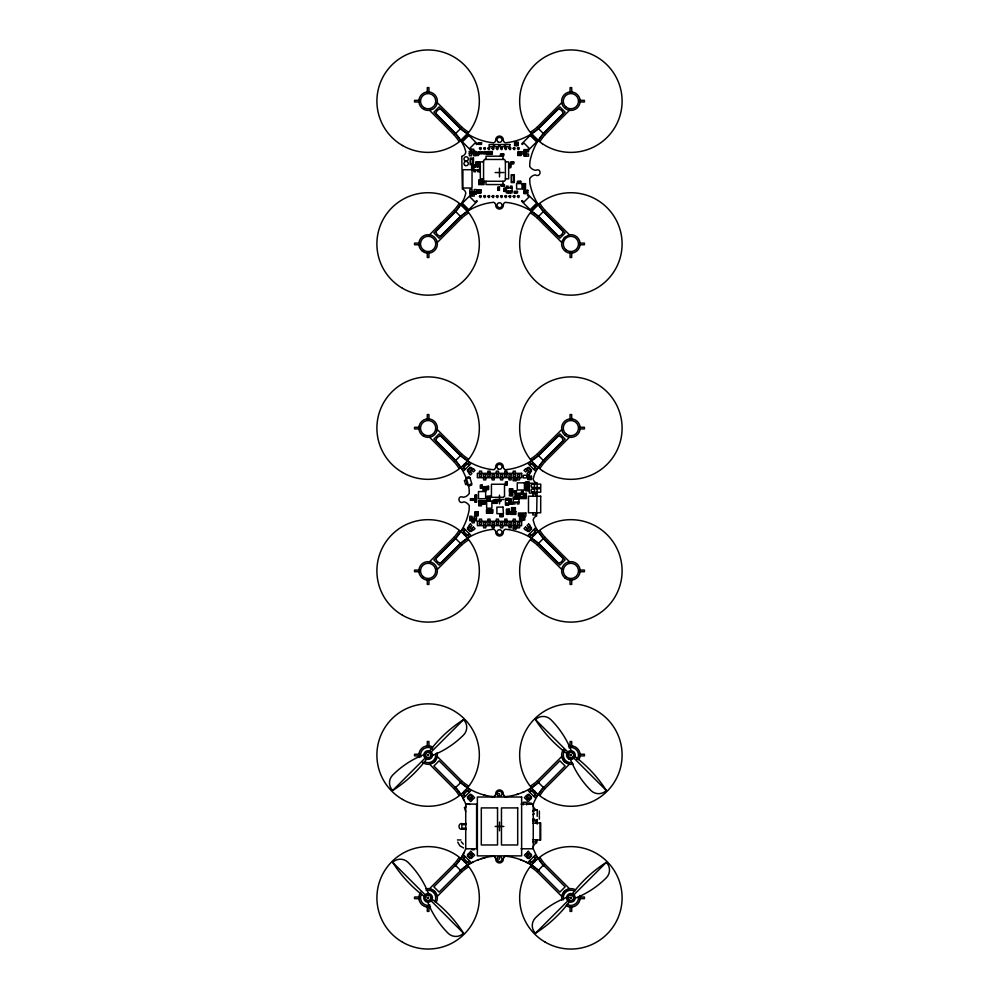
<?xml version="1.0" encoding="UTF-8"?>
<svg xmlns="http://www.w3.org/2000/svg" width="999" height="999" viewBox="0 0 999 999"><rect width="100%" height="100%" fill="white"/><g stroke="black" fill="none" stroke-linecap="round" stroke-linejoin="round"><path stroke-width="1.5" d="M495.616 140.522L495.691 139.86A3.809 3.809 0 0 1 499.5 136.051A3.809 3.809 0 0 1 503.309 139.86L503.384 140.522A2.01 2.01 0 0 0 503.508 140.946A3.234 3.234 0 0 0 504.582 142.407M503.384 204.595L503.309 205.245A3.809 3.809 0 0 1 499.5 209.066A3.809 3.809 0 0 1 495.691 205.245L495.616 204.595A2.01 2.01 0 0 0 495.492 204.158A3.234 3.234 0 0 0 494.418 202.71M437.062 103.571L437.262 102.61L462.1 127.422A59.665 59.665 0 0 0 466.133 130.532A55.282 55.282 0 0 0 468.244 131.955L467.295 133.416A57.005 57.005 0 0 1 465.122 131.955A61.389 61.389 0 0 1 460.989 128.759L439.11 106.918L433.866 112.163L455.706 134.041A61.389 61.389 0 0 1 458.903 138.174A57.005 57.005 0 0 1 460.364 140.347L458.903 141.296A55.282 55.282 0 0 0 457.48 139.186A59.665 59.665 0 0 0 454.37 135.165L429.545 110.315L432.754 109.191A9.266 9.266 0 0 0 436.138 105.807L437.062 103.571A9.266 9.266 0 0 0 428.921 91.945L428.933 87.6L427.297 87.6L427.297 91.958L428.933 91.958A9.266 9.266 0 0 0 418.893 101.973L414.548 101.985L414.548 100.35L418.906 100.35L418.906 101.985A9.266 9.266 0 0 0 430.519 110.115M437.062 430.519L437.262 429.545L462.1 454.37A59.665 59.665 0 0 0 466.133 457.48A55.282 55.282 0 0 0 468.244 458.903L467.295 460.364A57.005 57.005 0 0 1 465.122 458.903A61.389 61.389 0 0 1 460.989 455.706L439.11 433.866L433.866 439.11L455.706 460.989A61.389 61.389 0 0 1 458.903 465.122A57.005 57.005 0 0 1 460.364 467.295L458.903 468.244A55.282 55.282 0 0 0 457.48 466.133A59.665 59.665 0 0 0 454.37 462.1L429.545 437.262L430.519 437.062M561.938 241.546L561.738 242.507L536.9 217.682A59.678 59.665 0 0 0 532.867 214.573A55.295 55.295 0 0 0 530.756 213.162L531.705 211.688A57.005 57.005 0 0 1 533.878 213.149A61.389 61.389 0 0 1 538.011 216.346L559.89 238.187L565.134 232.954L543.294 211.064A61.389 61.389 0 0 1 540.097 206.93A57.005 57.005 0 0 1 538.636 204.758L540.097 203.808A55.295 55.295 0 0 0 541.52 205.931A59.678 59.665 0 0 0 544.63 209.952L569.455 234.802L564.335 237.387L561.938 241.546A9.266 9.266 0 0 0 570.079 253.172L570.067 257.505L571.703 257.505L571.703 253.147L570.067 253.147A9.266 9.266 0 0 0 580.107 243.132L584.452 243.119L584.452 244.755L580.094 244.755L580.094 243.119A9.266 9.266 0 0 0 568.481 234.99M561.938 568.481L561.738 569.455L536.9 544.63A59.678 59.665 0 0 0 532.867 541.52A55.295 55.295 0 0 0 530.756 540.097L531.705 538.636A57.005 57.005 0 0 1 533.878 540.097A61.389 61.389 0 0 1 538.011 543.294L559.89 565.134L565.134 559.89L543.294 538.011A61.389 61.389 0 0 1 540.097 533.878A57.005 57.005 0 0 1 538.636 531.705L540.097 530.756A55.295 55.295 0 0 0 541.52 532.867A59.678 59.665 0 0 0 544.63 536.9L569.455 561.738L568.481 561.938M430.519 234.99L429.545 234.802L454.37 209.952A59.665 59.665 0 0 0 457.48 205.931A55.282 55.282 0 0 0 458.903 203.808L460.364 204.758A57.005 57.005 0 0 1 458.903 206.93A61.389 61.389 0 0 1 455.706 211.064L433.866 232.954L439.11 238.187L460.989 216.346A61.389 61.389 0 0 1 465.122 213.149A57.005 57.005 0 0 1 467.295 211.688L468.244 213.149A55.282 55.282 0 0 0 466.133 214.573A59.665 59.665 0 0 0 462.1 217.682L437.262 242.507L437.062 241.546M568.481 110.115L569.455 110.315L544.63 135.165A59.665 59.665 0 0 0 541.52 139.186A55.282 55.282 0 0 0 540.097 141.296L538.636 140.347A57.005 57.005 0 0 1 540.097 138.174A61.389 61.389 0 0 1 543.294 134.041L565.134 112.163L559.89 106.918L538.011 128.759A61.389 61.389 0 0 1 533.878 131.955A57.018 57.005 0 0 1 531.705 133.416L530.756 131.955A55.295 55.282 0 0 0 532.867 130.532A59.678 59.665 0 0 0 536.9 127.422L561.738 102.61L561.938 103.571M430.519 561.938L429.545 561.738L454.37 536.9A59.665 59.665 0 0 0 457.48 532.867A55.282 55.282 0 0 0 458.903 530.756L460.364 531.705A57.005 57.005 0 0 1 458.903 533.878A61.389 61.389 0 0 1 455.706 538.011L433.866 559.89L439.11 565.134L460.989 543.294A61.389 61.389 0 0 1 465.122 540.097A57.005 57.005 0 0 1 467.295 538.636L468.244 540.097A55.282 55.282 0 0 0 466.133 541.52A59.665 59.665 0 0 0 462.1 544.63L437.262 569.455L437.062 568.481M568.481 437.062L569.455 437.262L544.63 462.1A59.665 59.665 0 0 0 541.52 466.133A55.282 55.282 0 0 0 540.097 468.244L538.636 467.295A57.005 57.005 0 0 1 540.097 465.122A61.389 61.389 0 0 1 543.294 460.989L565.134 439.11L559.89 433.866L538.011 455.706A61.389 61.389 0 0 1 533.878 458.903A57.018 57.005 0 0 1 531.705 460.364L530.756 458.903A55.295 55.282 0 0 0 532.867 457.48A59.678 59.665 0 0 0 536.9 454.37L561.738 429.545L561.938 430.519M454.208 864.035L454.37 863.835A59.665 59.665 0 0 0 457.48 859.814A55.282 55.282 0 0 0 458.903 857.704L460.364 858.653A57.005 57.005 0 0 1 458.903 860.826A61.389 61.389 0 0 1 455.706 864.959L433.866 886.837L439.11 892.082L460.989 870.241A61.389 61.389 0 0 1 465.122 867.045A57.005 57.005 0 0 1 467.295 865.584L468.244 867.045A55.282 55.282 0 0 0 466.133 868.468A59.665 59.665 0 0 0 462.1 871.578L437.262 896.39L434.665 891.283L429.545 888.685L454.208 864.035L461.913 871.74M544.792 788.86L544.63 789.048A59.665 59.665 0 0 0 541.52 793.069A55.282 55.282 0 0 0 540.097 795.192L538.636 794.242A57.005 57.005 0 0 1 540.097 792.07A61.389 61.389 0 0 1 543.294 787.936L565.134 766.046L559.89 760.813L538.011 782.654A61.389 61.389 0 0 1 533.878 785.851A57.005 57.005 0 0 1 531.705 787.312L530.756 785.851A55.282 55.282 0 0 0 532.867 784.427A59.665 59.665 0 0 0 536.9 781.318L561.738 756.493L564.335 761.613L569.455 764.198L544.792 788.86L537.087 781.156M454.208 134.965L461.913 127.26M537.087 217.844L544.792 210.14M454.208 461.913L461.913 454.208M468.319 470.629L467.544 471.403L468.319 472.165L469.093 471.403M470.629 468.319L471.403 467.544L472.165 468.319L471.403 469.093M465.434 529.857L463.748 531.555A2.722 2.722 0 0 0 467.445 535.252L469.143 533.566M529.857 465.434L531.555 463.748A2.722 2.722 0 0 1 535.252 467.445L533.566 469.143M527.597 529.907L526.835 530.681L527.597 531.456L528.371 530.681M529.907 527.597L530.681 526.835L531.456 527.597L530.681 528.371M537.087 544.792L544.792 537.087M423.951 754.607A91.658 91.658 0 0 0 392.669 775.099A10.902 10.902 0 0 0 392.669 790.509L425.974 757.205M430.269 752.909L463.561 719.617A10.902 10.902 0 0 1 463.561 735.027A91.658 91.658 0 0 1 432.28 755.519M454.208 788.86L462.1 781.318A59.665 59.665 0 0 0 466.133 784.427A55.282 55.282 0 0 0 468.244 785.851L467.295 787.312A57.005 57.005 0 0 1 465.122 785.851A61.389 61.389 0 0 1 460.989 782.654L439.11 760.813L433.866 766.046L455.706 787.936A61.389 61.389 0 0 1 458.903 792.07A57.005 57.005 0 0 1 460.364 794.242L458.903 795.192A55.282 55.282 0 0 0 457.48 793.069A59.665 59.665 0 0 0 454.37 789.048L429.545 764.198L434.665 761.613L437.262 756.493L461.913 781.156M468.319 797.577L467.544 798.351L468.319 799.113L469.093 798.351M470.629 795.266L471.403 794.492L472.165 795.266L471.403 796.028M460.826 858.665L461.6 857.891M530.931 788.523L531.705 787.749M465.434 856.805L463.748 858.503A2.722 2.722 0 0 0 467.445 862.199L469.143 860.501M529.857 792.382L531.555 790.684A2.722 2.722 0 0 1 535.252 794.392L533.566 796.078M467.295 865.146L468.069 864.372M527.597 856.855L526.835 857.629L527.597 858.403L528.371 857.629M529.907 854.545L530.681 853.77L531.456 854.545L530.681 855.319M537.087 871.74L544.63 863.835A59.665 59.665 0 0 1 541.52 859.814A55.282 55.282 0 0 1 540.097 857.704L538.636 858.653A57.005 57.005 0 0 0 540.097 860.826A61.389 61.389 0 0 0 543.294 864.959L565.134 886.837L559.89 892.082L538.011 870.241A61.389 61.389 0 0 0 533.878 867.045A57.005 57.005 0 0 0 531.705 865.584L530.756 867.045A55.282 55.282 0 0 1 532.867 868.468A59.665 59.665 0 0 1 536.9 871.578L561.738 896.39L564.335 891.283L569.455 888.685L544.792 864.035M566.72 897.364A91.658 91.658 0 0 0 535.439 917.869A10.902 10.902 0 0 0 535.439 933.278L567.657 901.048M573.026 895.678L606.331 862.374A10.902 10.902 0 0 1 606.331 877.796A91.658 91.658 0 0 1 575.049 898.288M494.118 142.582L494.205 142.532A4.346 4.346 0 0 0 494.517 142.308A3.234 3.234 0 0 0 495.529 140.822M504.795 856.468L504.882 856.418A4.346 4.346 0 0 0 504.483 856.692M532.817 823.176L540.696 822.851L540.696 840.072L532.817 839.747M466.058 479.97L464.398 480.482L465.709 484.64L467.37 484.115M465.921 804.67L469.043 803.683L469.892 804.557M466.058 806.905L464.398 807.429L465.709 811.588M483.778 794.904A61.389 61.389 0 0 0 490.172 796.265L493.731 796.665A2.285 2.285 0 0 0 494.118 796.478L494.405 796.278A3.234 3.234 0 0 0 495.529 794.704M466.034 823.376A8.104 8.104 0 0 1 463.898 824.113C457.355 820.966 457.355 831.955 463.898 828.783A8.104 8.104 0 0 1 466.034 829.52M505.394 469.755L508.828 469.318A61.389 61.389 0 0 0 513.961 468.281A57.018 57.018 0 0 0 516.483 467.594A62.063 62.063 0 0 0 520.204 466.358A56.98 56.98 0 0 0 522.639 465.409A62.125 62.125 0 0 0 527.372 463.174A56.993 56.993 0 0 0 528.521 462.562A62.05 62.05 0 0 0 532.979 459.827A57.005 57.005 0 0 0 534.065 459.09A61.626 61.626 0 0 0 539.185 455.032L558.066 436.313C560.152 435.139 563.848 438.848 562.687 440.934L544.255 459.49A71.741 71.741 0 0 0 542.832 461.138A60.427 60.427 0 0 0 534.665 473.976L533.179 478.783A5.045 5.045 0 0 0 536.388 482.904L537.212 483.154L536.638 515.996A5.032 5.032 0 0 0 533.191 520.217L534.652 525.024A60.427 60.427 0 0 0 542.819 537.874A71.741 71.741 0 0 0 544.255 539.51L562.687 558.066C563.861 560.152 560.152 563.848 558.066 562.687L539.185 543.968A61.626 61.626 0 0 0 535.114 540.684A57.005 57.005 0 0 0 532.979 539.173A62.05 62.05 0 0 0 529.657 537.087A56.993 56.993 0 0 0 527.372 535.814A62.125 62.125 0 0 0 523.838 534.115A56.98 56.98 0 0 0 521.428 533.104A62.063 62.063 0 0 0 517.732 531.793A57.018 57.018 0 0 0 515.222 531.043A61.389 61.389 0 0 0 508.828 529.682L505.394 529.245A1.998 1.998 0 0 0 504.882 529.47M427.297 745.853L428.933 745.853L428.933 741.495L427.297 741.495L427.297 745.853L428.933 745.853M570.067 745.853L571.703 745.853L571.703 741.495L570.067 741.495L570.067 745.853L571.703 745.853M428.933 907.042L427.297 907.042L427.297 911.4L428.933 911.4L428.933 907.042L427.297 907.042M571.703 907.042L570.067 907.042L570.067 911.4L571.703 911.4L571.703 907.042L570.067 907.042M469.355 151.661L475.999 151.661M524.15 151.798L521.965 151.798L521.965 153.983L524.15 153.983M526.323 151.798L528.508 151.798L528.508 149.625L524.15 149.625L524.15 156.156L528.508 156.156L528.508 153.983L526.323 153.983M469.355 153.322L475.999 153.322M469.418 153.584L475.949 153.584M483.566 161.875L480.307 161.875L480.307 178.858L483.566 178.858M505.382 161.875L508.653 161.875L508.653 178.858L505.382 178.858M473.863 166.708L479.532 166.708M473.863 170.03L479.532 170.03M495.142 172.552L503.858 172.552M506.393 187.887L512.062 187.887M506.393 191.209L512.062 191.209M469.855 191.721L476.386 191.721M469.792 191.983L476.436 191.983M469.792 193.644L476.436 193.644M537.212 483.266L529.358 483.266L529.358 493.069L537.212 493.069M532.854 484.128L540.734 484.128L540.734 487.624L532.854 487.624M532.854 488.711L540.734 488.711L540.734 492.195L532.854 492.195M513.274 498.901L518.943 498.901M495.142 499.5L503.858 499.5M513.274 502.222L518.943 502.222M469.855 518.469L476.398 518.469M469.805 518.718L476.448 518.718M469.805 520.379L476.448 520.379M498.414 793.755L499.5 793.755L499.5 794.842M527.872 803.208L529.532 803.208M529.832 803.208L531.493 803.208M521.028 804.108L533.279 804.108L534.652 800.911A60.427 60.427 0 0 1 542.819 788.074A71.741 71.741 0 0 1 543.781 786.975M533.279 810.201L537.212 810.201M533.279 820.017L537.212 820.017M532.854 820.991L536.113 820.991L536.113 823.176M466.046 824.699L461.863 824.699L461.863 828.183L466.046 828.183M495.142 826.448L503.858 826.448M457.43 839.959L460.926 839.959M532.854 841.92L536.113 841.92L536.113 839.747M521.028 848.788L533.279 848.788L534.652 851.972A60.427 60.427 0 0 0 542.819 864.822A71.741 71.741 0 0 0 543.781 865.908M472.04 849.774L474.213 849.774M498.414 859.14L499.5 859.14L499.5 858.054M493.606 142.807L490.172 142.382A61.389 61.389 0 0 1 485.039 141.334A57.018 57.018 0 0 1 482.517 140.647A62.063 62.063 0 0 1 478.796 139.423A56.98 56.98 0 0 1 476.361 138.461A62.125 62.125 0 0 1 471.628 136.239A56.993 56.993 0 0 1 470.479 135.614A62.05 62.05 0 0 1 466.021 132.879A57.005 57.005 0 0 1 464.935 132.143A61.626 61.626 0 0 1 459.815 128.084L440.934 109.366C438.848 108.154 435.164 111.925 436.313 113.986L454.745 132.542A71.741 71.741 0 0 1 456.168 134.191A60.427 60.427 0 0 1 464.335 147.028L465.821 151.836A5.045 5.045 0 0 1 462.612 155.969L461.788 156.206L462.362 189.048A5.032 5.032 0 0 1 465.809 193.269L464.348 198.089A60.427 60.427 0 0 1 456.181 210.926A71.741 71.741 0 0 1 454.745 212.562L436.313 231.119C435.139 233.204 438.848 236.913 440.934 235.739L459.815 217.02A61.626 61.626 0 0 1 463.886 213.736A57.005 57.005 0 0 1 466.021 212.225A62.05 62.05 0 0 1 469.343 210.14A56.993 56.993 0 0 1 471.628 208.878A62.125 62.125 0 0 1 475.162 207.168A56.98 56.98 0 0 1 477.572 206.156A62.063 62.063 0 0 1 481.268 204.845A57.018 57.018 0 0 1 483.778 204.096A61.389 61.389 0 0 1 490.172 202.735L493.606 202.298A1.998 1.998 0 0 1 494.118 202.535M536.388 809.864L537.212 810.102L537.212 816.32M463.573 847.964L459.865 845.816L457.717 842.107M504.795 469.468L504.882 469.53A4.346 4.346 0 0 1 504.483 469.255A3.234 3.234 0 0 1 503.471 467.769M503.471 794.704A3.234 3.234 0 0 0 504.582 796.29L504.882 796.478A2.285 2.285 0 0 0 505.269 796.665L508.828 796.265A61.389 61.389 0 0 0 513.961 795.229A57.018 57.018 0 0 0 517.732 794.155M463.324 844.118L461.288 841.795M537.087 127.26L544.792 134.965M454.208 210.14L461.913 217.844M537.087 454.208L544.792 461.913M528.371 468.319L527.597 467.544L526.835 468.319L527.597 469.093M530.681 470.629L531.456 471.403L530.681 472.165L529.907 471.403M469.143 465.434L467.445 463.748A2.722 2.722 0 0 0 463.748 467.445L465.434 469.143M533.566 529.857L535.252 531.555A2.722 2.722 0 0 1 531.555 535.252L529.857 533.566M469.093 527.597L468.319 526.835L467.544 527.597L468.319 528.371M471.403 529.907L472.165 530.681L471.403 531.456L470.629 530.681M454.208 537.087L461.913 544.792M571.728 751.91A91.658 91.658 0 0 0 550.849 719.617A10.902 10.902 0 0 0 535.439 719.617L568.731 752.909M573.026 757.205L606.331 790.509A10.902 10.902 0 0 1 590.921 790.509A91.658 91.658 0 0 1 570.429 759.228M528.371 795.266L527.597 794.492L526.835 795.266L527.597 796.028M530.681 797.577L531.456 798.351L530.681 799.113L529.907 798.351M467.282 787.774L468.044 788.536M537.425 857.879L538.199 858.653M469.143 792.382L467.445 790.684A2.722 2.722 0 0 0 463.748 794.392L465.434 796.078M533.566 856.805L535.252 858.503A2.722 2.722 0 0 1 531.555 862.199L529.857 860.501M530.956 864.347L531.718 865.122M469.093 854.545L468.319 853.77L467.544 854.545L468.319 855.319M471.403 856.855L472.165 857.629L471.403 858.403L470.629 857.629M428.571 893.668A91.658 91.658 0 0 0 408.079 862.374A10.902 10.902 0 0 0 392.669 862.374L425.974 895.678M431.343 901.048L463.561 933.278A10.902 10.902 0 0 1 448.151 933.278A91.658 91.658 0 0 1 427.659 901.985M469.368 477.772L469.043 476.735L465.921 477.722A56.98 56.98 0 0 0 465.409 476.361A62.125 62.125 0 0 0 463.773 472.789A56.993 56.993 0 0 0 462.562 470.479A62.05 62.05 0 0 0 460.551 467.107A57.005 57.005 0 0 0 459.09 464.935A61.626 61.626 0 0 0 455.032 459.815L436.313 440.934C435.152 438.848 438.836 435.139 440.934 436.313L459.815 455.032A61.626 61.626 0 0 0 463.886 458.316A57.005 57.005 0 0 0 466.021 459.827A62.05 62.05 0 0 0 469.343 461.913A56.993 56.993 0 0 0 471.628 463.186A62.125 62.125 0 0 0 475.162 464.885A56.98 56.98 0 0 0 477.572 465.896A62.063 62.063 0 0 0 481.268 467.207A57.018 57.018 0 0 0 483.778 467.957A61.389 61.389 0 0 0 490.172 469.318L493.606 469.755A1.998 1.998 0 0 0 494.118 469.53M471.341 484.016L471.665 485.052L468.543 486.038L468.219 485.002A56.993 56.993 0 0 0 467.594 482.517A62.063 62.063 0 0 0 465.896 477.572L466.258 478.758M503.384 467.47L503.309 466.808A3.809 3.809 0 0 0 499.5 462.987A3.809 3.809 0 0 0 495.691 466.808L495.616 467.47A2.01 2.01 0 0 1 495.492 467.894A3.234 3.234 0 0 1 494.418 469.343M495.616 531.53L495.691 532.192A3.809 3.809 0 0 0 499.5 536.013A3.809 3.809 0 0 0 503.309 532.192L503.384 531.53A2.01 2.01 0 0 1 503.508 531.106A3.234 3.234 0 0 1 504.582 529.657M540.047 823.176L540.047 839.747M539.385 811.076L539.385 814.572M539.385 815.659L539.385 819.143M537.212 819.442L537.212 824.113M537.212 839.684L536.638 842.944A5.032 5.032 0 0 0 533.191 847.164L533.254 848.788L533.279 804.108L533.179 805.731A5.032 5.032 0 0 0 536.638 809.939M536.113 496.228L536.113 494.055L532.854 494.055L532.854 496.228M536.113 512.799L536.113 514.972L532.854 514.972L532.854 512.799M531.218 804.27L530.119 804.27M529.245 804.27L528.159 804.27M526.748 804.869L526.748 802.247L523.251 802.247L523.251 804.869M526.323 149.625L526.323 156.156M526.061 149.575L526.061 156.219L524.4 156.219L524.4 149.575M519.58 477.709L519.58 479.882L517.407 479.882L517.407 477.709M519.58 525.661L519.58 527.834L517.407 527.834L517.407 525.661M517.207 498.901L517.207 497.152L518.943 497.152L518.943 503.958L517.207 503.958L517.207 502.222M516.982 498.901L516.982 497.152L515.234 497.152L515.234 498.901M515.359 473.339L515.359 471.166L513.186 471.166L513.186 473.339M515.359 521.291L515.359 519.118L513.186 519.118L513.186 521.291M515.022 498.901L515.022 497.152L513.274 497.152L513.274 503.958L515.022 503.958L515.022 502.222M511.138 477.709L511.138 479.882L508.966 479.882L508.966 477.709M511.138 525.661L511.138 527.834L508.966 527.834L508.966 525.661M510.327 187.887L510.327 186.139L512.062 186.139L512.062 192.944L510.327 192.944L510.327 191.209M510.102 191.209L510.102 192.944L508.354 192.944L508.354 191.209M508.141 187.887L508.141 186.139L506.393 186.139L506.393 192.944L508.141 192.944L508.141 191.209M506.918 473.339L506.918 471.166L504.745 471.166L504.745 473.339M506.918 521.291L506.918 519.118L504.745 519.118L504.745 521.291M502.972 159.453L502.972 156.194L485.989 156.194L485.989 159.453M502.972 181.269L502.972 184.54M502.697 477.709L502.697 479.882L500.524 479.882L500.524 477.709M502.697 525.661L502.697 527.834L500.524 527.834L500.524 525.661M501.098 184.578L501.098 186.239L504.42 186.239L504.42 184.578L485.989 184.54L485.989 181.269M499.5 168.194L499.5 176.91M499.5 495.142L499.5 503.858M499.5 822.09L499.5 830.806M498.476 473.339L498.476 471.166L496.303 471.166L496.303 473.339M498.476 521.291L498.476 519.118L496.303 519.118L496.303 521.291M494.255 477.709L494.255 479.882L492.082 479.882L492.082 477.709M494.255 525.661L494.255 527.834L492.082 527.834L492.082 525.661M490.034 473.339L490.034 471.166L487.862 471.166L487.862 473.339M490.034 521.291L490.034 519.118L487.862 519.118L487.862 521.291M485.814 477.709L485.814 479.882L483.641 479.882L483.641 477.709M485.814 525.661L485.814 527.834L483.641 527.834L483.641 525.661M481.593 473.339L481.593 471.166L479.42 471.166L479.42 473.339M481.593 521.291L481.593 519.118L479.42 519.118L479.42 521.291M477.797 166.708L477.797 164.96L479.532 164.96L479.532 171.778L477.797 171.778L477.797 170.03M477.572 166.708L477.572 164.96L475.824 164.96L475.824 166.708M475.599 166.708L475.599 164.96L473.863 164.96L473.863 171.778L475.599 171.778L475.599 170.03M474.213 191.721L474.213 189.548L476.386 189.548L476.386 193.906L469.855 193.906L469.855 189.548L472.028 189.548L472.028 191.721M474.213 193.906L474.213 196.079L472.028 196.079L472.028 193.906M474.213 518.469L474.213 516.283L476.398 516.283L476.398 520.641L469.855 520.641L469.855 516.283L472.04 516.283L472.04 518.469M474.213 520.641L474.213 522.827L472.04 522.827L472.04 520.641M473.776 151.398L473.776 149.226L471.59 149.226L471.59 151.398M473.776 153.584L473.776 155.757L475.949 155.757L475.949 151.398L469.418 151.398L469.418 155.757L471.59 155.757L471.59 153.584M437.062 752.659A9.266 9.266 0 0 1 422.477 762.412M419.168 757.454A9.266 9.266 0 0 1 432.754 747.04M435.676 754.07A7.63 7.63 0 0 1 424.3 761.675M420.754 757.042A7.63 7.63 0 0 1 432.767 749.013M468.281 485.039A61.676 61.676 0 0 1 469.105 488.886L469.293 493.356A8.841 8.841 0 0 1 468.981 493.831A8.104 8.104 0 0 1 463.898 497.165A9.54 9.54 0 0 1 463.336 497.265C456.98 494.355 457.867 505.219 463.898 501.835A8.104 8.104 0 0 1 468.981 505.169A8.841 8.841 0 0 1 469.293 505.644L469.105 510.114A61.676 61.676 0 0 1 467.957 515.222A56.993 56.993 0 0 1 467.207 517.732A62.063 62.063 0 0 1 465.896 521.428A56.98 56.98 0 0 1 464.885 523.838A62.125 62.125 0 0 1 463.773 526.211A56.993 56.993 0 0 1 461.913 529.657A62.05 62.05 0 0 1 459.827 532.979A57.005 57.005 0 0 1 458.316 535.114A61.626 61.626 0 0 1 455.032 539.185L436.313 558.066C435.152 560.152 438.836 563.861 440.934 562.687L459.815 543.968A61.626 61.626 0 0 1 464.935 539.91A57.005 57.005 0 0 1 467.107 538.449A62.05 62.05 0 0 1 470.479 536.438A56.993 56.993 0 0 1 472.789 535.227A62.125 62.125 0 0 1 476.361 533.591A56.98 56.98 0 0 1 478.796 532.642A62.063 62.063 0 0 1 481.268 531.793A57.018 57.018 0 0 1 483.778 531.043A61.389 61.389 0 0 1 490.172 529.682L493.731 529.283A2.285 2.285 0 0 1 494.118 529.47L494.205 529.532A4.346 4.346 0 0 1 494.517 529.745A3.234 3.234 0 0 1 495.529 531.231M503.471 204.296A3.234 3.234 0 0 1 504.483 202.785A4.346 4.346 0 0 1 504.795 202.585L504.882 202.522A2.285 2.285 0 0 1 505.269 202.335L508.828 202.735A61.389 61.389 0 0 1 515.222 204.096A57.018 57.018 0 0 1 517.732 204.845A62.063 62.063 0 0 1 520.204 205.694A56.98 56.98 0 0 1 522.639 206.643A62.125 62.125 0 0 1 526.211 208.279A56.993 56.993 0 0 1 528.521 209.49A62.05 62.05 0 0 1 531.893 211.513A57.005 57.005 0 0 1 534.065 212.962A61.626 61.626 0 0 1 539.185 217.02L558.066 235.739C560.152 236.888 563.623 233.354 562.787 231.231L543.968 212.238A61.626 61.626 0 0 1 540.684 208.179A57.005 57.005 0 0 1 539.173 206.044A62.05 62.05 0 0 1 537.087 202.722A56.993 56.993 0 0 1 535.227 199.263A62.125 62.125 0 0 1 534.115 196.89A56.98 56.98 0 0 1 533.104 194.48A62.063 62.063 0 0 1 531.793 190.784A56.993 56.993 0 0 1 531.043 188.274A61.676 61.676 0 0 1 529.895 183.179L529.707 178.696A8.841 8.841 0 0 1 530.019 178.222A8.104 8.104 0 0 1 535.102 174.887C541.121 178.259 542.045 167.432 535.664 170.317A9.54 9.54 0 0 1 535.102 170.217A8.104 8.104 0 0 1 530.019 166.895A8.841 8.841 0 0 1 529.707 166.408L529.895 161.938A61.676 61.676 0 0 1 530.719 158.092A56.993 56.993 0 0 1 531.406 155.569A62.063 62.063 0 0 1 533.104 150.624A56.98 56.98 0 0 1 533.591 149.413A62.125 62.125 0 0 1 535.227 145.854A56.993 56.993 0 0 1 536.438 143.531A62.05 62.05 0 0 1 538.449 140.16A57.005 57.005 0 0 1 539.91 137.999A61.626 61.626 0 0 1 543.968 132.867L562.687 113.986C563.836 111.925 560.139 108.179 558.066 109.366L539.185 128.084A61.626 61.626 0 0 1 535.114 131.381A57.005 57.005 0 0 1 532.979 132.879A62.05 62.05 0 0 1 529.657 134.965A56.993 56.993 0 0 1 527.372 136.239A62.125 62.125 0 0 1 523.838 137.937A56.98 56.98 0 0 1 521.428 138.948A62.063 62.063 0 0 1 517.732 140.272A57.018 57.018 0 0 1 515.222 141.009A61.389 61.389 0 0 1 508.828 142.382L505.394 142.807A1.998 1.998 0 0 1 504.882 142.582M539.185 781.98A61.626 61.626 0 0 1 534.065 786.038A57.005 57.005 0 0 1 531.893 787.487M532.979 786.775A62.05 62.05 0 0 1 528.521 789.51A56.993 56.993 0 0 1 526.211 790.721A62.125 62.125 0 0 1 522.639 792.357M523.838 791.832A56.98 56.98 0 0 1 520.204 793.306A62.063 62.063 0 0 1 516.483 794.542M504.795 796.415A4.346 4.346 0 0 1 504.483 796.203M503.508 794.842A2.01 2.01 0 0 1 503.384 794.405L503.309 793.755A3.809 3.809 0 0 0 499.5 789.934A3.809 3.809 0 0 0 495.691 793.755L495.616 794.405A2.01 2.01 0 0 1 495.492 794.842M494.118 796.465A1.998 1.998 0 0 1 493.606 796.702M485.039 795.229A57.018 57.018 0 0 1 481.268 794.155A62.063 62.063 0 0 1 477.572 792.844A56.98 56.98 0 0 1 475.162 791.832A62.125 62.125 0 0 1 471.628 790.122A56.993 56.993 0 0 1 469.343 788.86A62.05 62.05 0 0 1 466.021 786.775A57.005 57.005 0 0 1 463.886 785.264A61.626 61.626 0 0 1 459.815 781.98M455.032 786.762A61.626 61.626 0 0 1 459.09 791.882M458.316 790.821A57.005 57.005 0 0 1 460.551 794.055A62.05 62.05 0 0 1 462.562 797.427A56.993 56.993 0 0 1 463.773 799.737M463.174 798.576A62.125 62.125 0 0 1 465.409 803.308A56.98 56.98 0 0 1 465.896 804.52M463.898 824.113A9.54 9.54 0 0 1 463.336 824.212M465.896 848.376A56.98 56.98 0 0 1 464.885 850.786A62.125 62.125 0 0 1 463.174 854.32M463.773 853.146A56.993 56.993 0 0 1 461.913 856.605M462.562 855.469A62.05 62.05 0 0 1 459.827 859.927A57.005 57.005 0 0 1 458.316 862.062M459.09 861.001A61.626 61.626 0 0 1 455.032 866.133M459.815 870.916A61.626 61.626 0 0 1 464.935 866.857M463.886 867.619A57.005 57.005 0 0 1 467.107 865.396M466.021 866.121A62.05 62.05 0 0 1 470.479 863.386M469.343 864.035A56.993 56.993 0 0 1 472.789 862.174M471.628 862.761A62.125 62.125 0 0 1 476.361 860.539A56.98 56.98 0 0 1 478.796 859.577M477.572 860.052A62.063 62.063 0 0 1 482.517 858.353M481.268 858.728A57.018 57.018 0 0 1 485.039 857.666M483.778 857.991A61.389 61.389 0 0 1 490.172 856.618L493.731 856.23A2.285 2.285 0 0 1 494.118 856.418L494.205 856.468A4.346 4.346 0 0 1 494.517 856.692M494.418 856.593A3.234 3.234 0 0 1 495.529 858.178M495.492 858.054A2.01 2.01 0 0 1 495.616 858.478L495.691 859.14A3.809 3.809 0 0 0 499.5 862.949A3.809 3.809 0 0 0 503.309 859.14L503.384 858.478A2.01 2.01 0 0 1 503.508 858.054M503.471 858.178A3.234 3.234 0 0 1 504.582 856.593M504.882 856.418A1.998 1.998 0 0 1 505.394 856.18L508.828 856.618A61.389 61.389 0 0 1 515.222 857.991A57.018 57.018 0 0 1 517.732 858.728A62.063 62.063 0 0 1 521.428 860.052M520.204 859.577A56.98 56.98 0 0 1 523.838 861.063M522.639 860.539A62.125 62.125 0 0 1 527.372 862.761M526.211 862.174A56.993 56.993 0 0 1 529.657 864.035A62.05 62.05 0 0 1 532.979 866.121M531.893 865.396A57.005 57.005 0 0 1 535.114 867.619M534.065 866.857A61.626 61.626 0 0 1 539.185 870.916M463.336 828.683A9.54 9.54 0 0 1 464.173 828.833M534.078 818.631A1.748 1.748 0 0 1 532.854 819.143M534.353 813.698A1.748 1.748 0 0 1 532.854 814.572M532.854 811.076A1.748 1.748 0 0 1 534.078 811.588M579.832 895.429A9.266 9.266 0 0 1 566.246 905.856M561.938 900.224A9.266 9.266 0 0 1 575.511 889.809M578.446 896.827A7.63 7.63 0 0 1 567.07 904.432M563.511 899.799A7.63 7.63 0 0 1 574.7 891.22M569.243 902.047A129.545 129.545 0 0 1 535.439 933.278M571.728 894.667A129.545 129.545 0 0 1 606.331 862.374M568.906 747.689A7.63 7.63 0 0 1 576.935 759.702M571.878 762.624A7.63 7.63 0 0 1 564.835 750.424M566.67 753.421A129.545 129.545 0 0 1 535.439 719.617M574.038 755.906A129.545 129.545 0 0 1 606.331 790.509M568.481 746.116A9.266 9.266 0 0 1 578.908 759.69M573.276 764.01A9.266 9.266 0 0 1 563.536 749.425M427.272 758.216A129.545 129.545 0 0 1 392.669 790.509M428.958 751.91A129.545 129.545 0 0 1 463.561 719.617M426.148 890.459A7.63 7.63 0 0 1 434.727 901.647M430.094 905.194A7.63 7.63 0 0 1 421.516 894.018M424.962 896.977A129.545 129.545 0 0 1 392.669 862.374M431.281 898.675A129.545 129.545 0 0 1 463.561 933.278M425.724 888.885A9.266 9.266 0 0 1 436.138 902.459M430.519 906.78A9.266 9.266 0 0 1 420.766 892.194M418.906 243.119L418.906 244.755L414.548 244.755L414.548 243.119L418.906 243.119M418.906 427.297L418.906 428.933L414.548 428.933L414.548 427.297L418.906 427.297M418.906 570.067L418.906 571.703L414.548 571.703L414.548 570.067L418.906 570.067M418.906 754.245L418.906 755.881L414.548 755.881L414.548 754.245L418.906 754.245M427.247 754.944C428.596 758.116 429.72 752.284 427.247 754.944M418.906 897.015L418.906 898.65L414.548 898.65L414.548 897.015L418.906 897.015M427.247 897.714C428.721 900.861 429.52 895.092 427.247 897.714M580.144 101.174L580.094 101.985L584.452 101.985L584.452 100.35L580.094 100.35L580.144 101.174A9.266 9.266 0 0 1 566.246 109.191A9.266 9.266 0 0 1 566.246 93.144A9.266 9.266 0 0 1 580.144 101.174M580.144 428.121L580.094 428.933L584.452 428.933L584.452 427.297L580.094 427.297L580.144 428.121M580.144 570.879L580.094 571.703L584.452 571.703L584.452 570.067L580.094 570.067L580.144 570.879M570.017 754.944C571.428 758.104 572.377 752.322 570.017 754.944M570.017 897.714C571.403 900.898 572.452 895.029 570.017 897.714M580.144 755.057L580.094 755.881L584.452 755.881L584.452 754.245L580.094 754.245L580.144 755.057M580.144 897.826L580.094 898.65L584.452 898.65L584.452 897.015L580.094 897.015L580.144 897.826M479.458 148.302C480.794 152.46 482.692 145.355 479.458 148.302M483.678 148.302C485.014 152.46 486.913 145.355 483.678 148.302M479.458 196.254C480.794 200.412 482.692 193.307 479.458 196.254M487.899 148.302C489.235 152.46 491.133 145.355 487.899 148.302M483.678 196.254C485.014 200.412 486.913 193.307 483.678 196.254M492.12 148.302C493.456 152.46 495.354 145.355 492.12 148.302M487.899 196.254C489.235 200.412 491.133 193.307 487.899 196.254M496.341 148.302C497.677 152.46 499.575 145.355 496.341 148.302M492.12 196.254C493.456 200.412 495.354 193.307 492.12 196.254M500.561 148.302C501.898 152.46 503.796 145.355 500.561 148.302M496.341 196.254C497.677 200.412 499.575 193.307 496.341 196.254M504.782 148.302C506.118 152.46 508.016 145.355 504.782 148.302M500.561 196.254C501.898 200.412 503.796 193.307 500.561 196.254M509.003 148.302C510.339 152.46 512.237 145.355 509.003 148.302M504.782 196.254C506.118 200.412 508.016 193.307 504.782 196.254M513.224 148.302C514.56 152.46 516.458 145.355 513.224 148.302M509.003 196.254C510.339 200.412 512.237 193.307 509.003 196.254M517.445 148.302C518.768 152.46 520.679 145.355 517.445 148.302M513.224 196.254C514.56 200.412 516.458 193.307 513.224 196.254M517.445 196.254C518.768 200.412 520.679 193.307 517.445 196.254M519.905 514.31C520.979 517.644 522.502 511.963 519.905 514.31M522.739 514.31C523.813 517.644 525.337 511.963 522.739 514.31M467.295 133.854L460.826 140.335L461.6 141.109L468.069 134.628L467.295 133.854M468.843 135.402L462.362 141.87L470.841 150.35L471.466 149.738L469.917 148.189L475.162 142.957L476.698 144.493L477.322 143.881L468.843 135.402M484.677 159.453L483.566 160.564L483.566 180.17L484.677 181.269L504.27 181.269L505.382 180.17L505.382 160.564L504.27 159.453L484.677 159.453M461.575 203.983L460.801 204.758L467.282 211.226L468.044 210.464L461.575 203.983M470.829 194.743L462.35 203.222L468.818 209.69L477.297 201.211L476.685 200.599L475.137 202.135L469.905 196.89L471.441 195.354L470.829 194.743M530.182 135.414L521.703 143.893L522.315 144.518L523.863 142.969L529.095 148.214L527.559 149.75L528.171 150.374L536.65 141.895L530.182 135.414M531.718 133.878L530.956 134.653L537.425 141.121L538.199 140.347L531.718 133.878M522.302 200.612L521.678 201.236L530.157 209.703L536.638 203.234L528.159 194.755L527.534 195.379L529.083 196.915L523.838 202.16L522.302 200.612M537.4 204.008L530.931 210.477L531.705 211.251L538.174 204.77L537.4 204.008M468.981 462.2L462.2 468.981L463.898 470.679L470.679 463.898L468.981 462.2M470.167 467.395L467.395 470.167L469.555 472.327L472.327 469.555L470.167 467.395M470.242 467.932L467.932 470.242L469.468 471.79L471.79 469.468L470.242 467.932M470.367 471.915L468.831 473.451L470.367 475L471.915 473.451L470.367 471.915M473.451 468.831L471.915 470.367L473.451 471.915L475 470.367L473.451 468.831M463.898 528.321L462.2 530.019L468.981 536.8L470.679 535.102L463.898 528.321M530.019 462.2L528.321 463.898L535.102 470.679L536.8 468.981L530.019 462.2M470.367 524L468.831 525.549L470.367 527.085L471.915 525.549L470.367 524M525.549 468.831L524 470.367L525.549 471.915L527.085 470.367L525.549 468.831M469.555 526.673L467.395 528.833L470.167 531.605L472.327 529.445L469.555 526.673M528.833 467.395L526.673 469.555L529.445 472.327L531.605 470.167L528.833 467.395M469.468 527.21L467.932 528.758L470.242 531.068L471.79 529.532L469.468 527.21M528.758 467.932L527.21 469.468L529.532 471.79L531.068 470.242L528.758 467.932M473.451 527.085L471.915 528.633L473.451 530.169L475 528.633L473.451 527.085M528.633 471.915L527.085 473.451L528.633 475L530.169 473.451L528.633 471.915M504.507 496.228L503.421 497.315L491.433 497.315L491.433 484.24L504.507 484.24L504.507 496.228M525.549 527.085L524 528.633L525.549 530.169L527.085 528.633L525.549 527.085M528.633 524L527.085 525.549L528.633 527.085L530.169 525.549L528.633 524M529.445 526.673L526.673 529.445L528.833 531.605L531.605 528.833L529.445 526.673M529.532 527.21L527.21 529.532L528.758 531.068L531.068 528.758L529.532 527.21M535.102 528.321L528.321 535.102L530.019 536.8L536.8 530.019L535.102 528.321M468.981 789.148L462.2 795.928L463.898 797.627L470.679 790.846L468.981 789.148M470.167 794.342L467.395 797.115L469.555 799.275L472.327 796.503L470.167 794.342M470.242 794.879L467.932 797.19L469.468 798.725L471.79 796.415L470.242 794.879M470.754 798.476L469.218 800.012L470.754 801.56L472.302 800.012L470.754 798.476M473.064 796.166L471.528 797.702L473.064 799.237L474.612 797.702L473.064 796.166M463.898 855.269L462.2 856.967L468.981 863.748L470.679 862.05L463.898 855.269M530.019 789.148L528.321 790.846L535.102 797.627L536.8 795.928L530.019 789.148M470.754 851.335L469.218 852.884L470.754 854.42L472.302 852.884L470.754 851.335M525.936 796.166L524.388 797.702L525.936 799.237L527.472 797.702L525.936 796.166M528.833 794.342L526.673 796.503L529.445 799.275L531.605 797.115L528.833 794.342M469.555 853.621L467.395 855.781L470.167 858.553L472.327 856.393L469.555 853.621M469.468 854.157L467.932 855.706L470.242 858.016L471.79 856.468L469.468 854.157M528.758 794.879L527.21 796.415L529.532 798.725L531.068 797.19L528.758 794.879M473.064 853.646L471.528 855.194L473.064 856.73L474.612 855.194L473.064 853.646M528.246 798.476L526.698 800.012L528.246 801.56L529.782 800.012L528.246 798.476M525.936 853.646L524.388 855.194L525.936 856.73L527.472 855.194L525.936 853.646M528.246 851.335L526.698 852.884L528.246 854.42L529.782 852.884L528.246 851.335M529.445 853.621L526.673 856.393L528.833 858.553L531.605 855.781L529.445 853.621M529.532 854.157L527.21 856.468L528.758 858.016L531.068 855.706L529.532 854.157M535.102 855.269L528.321 862.05L530.019 863.748L536.8 856.967L535.102 855.269M469.892 477.609L465.734 478.921L467.694 485.164L471.853 483.853L469.892 477.609M570.879 91.908L570.067 91.958L570.067 87.6L571.703 87.6L571.703 91.958L570.879 91.908M428.933 253.147L427.297 253.147L427.297 257.505L428.933 257.505L428.933 253.147M428.121 418.856L427.297 418.906L427.297 414.548L428.933 414.548L428.933 418.906L428.121 418.856M570.879 418.856L570.067 418.906L570.067 414.548L571.703 414.548L571.703 418.906L570.879 418.856M428.933 580.094L427.297 580.094L427.297 584.452L428.933 584.452L428.933 580.094M571.703 580.094L570.067 580.094L570.067 584.452L571.703 584.452L571.703 580.094M516.233 142.333L514.572 142.333L514.572 145.654L516.233 145.654L516.233 142.333M518.194 142.333L516.533 142.333L516.533 145.654L518.194 145.654L518.194 142.333M481.543 142.72L478.221 142.72L478.221 144.38L481.543 144.38L481.543 142.72M479.283 143.007L478.846 144.093L479.283 143.007M480.906 143.007L480.482 144.093L480.906 143.007M515.946 142.957L514.86 143.394L515.946 142.957M517.907 142.957L516.82 143.394L517.907 142.957M493.506 144.543L489.148 144.543L489.148 146.728L493.506 146.728L493.506 144.543M498.951 144.543L494.592 144.543L494.592 146.728L498.951 146.728L498.951 144.543M504.408 144.543L500.049 144.543L500.049 146.728L504.408 146.728L504.408 144.543M509.852 144.543L505.494 144.543L505.494 146.728L509.852 146.728L509.852 144.543M515.946 144.593L514.86 145.03L515.946 144.593M517.907 144.593L516.82 145.03L517.907 144.593M492.295 151.573L487.075 151.573L487.075 154.345L492.295 154.345L492.295 151.573M521.166 151.686L517.844 151.686L517.844 153.346L521.166 153.346L521.166 151.686M518.906 151.973L518.469 153.059L518.906 151.973M520.529 151.973L520.104 153.059L520.529 151.973M478.521 152.135L476.86 152.135L476.86 155.457L478.521 155.457L478.521 152.135M482.192 152.098L478.871 152.098L478.871 153.759L482.192 153.759L482.192 152.098M486.55 152.098L483.229 152.098L483.229 153.759L486.55 153.759L486.55 152.098M491.321 152.135L488.049 152.135L488.049 153.771L491.321 153.771L491.321 152.135M479.932 152.385L479.495 153.471L479.932 152.385M481.568 152.385L481.131 153.471L481.568 152.385M485.926 152.385L483.853 152.385L483.853 153.471L485.926 153.471L485.926 152.385M478.234 152.76L477.147 153.197L478.234 152.76M521.203 153.846L517.882 153.846L517.882 155.507L521.203 155.507L521.203 153.846M503.771 154.058L500.449 154.058L500.449 155.719L503.771 155.719L503.771 154.058M518.943 154.121L518.506 155.22L518.943 154.121M520.579 154.121L520.142 155.22L520.579 154.121M478.234 154.395L477.147 154.833L478.234 154.395M503.146 154.345L501.073 154.345L501.073 155.432L503.146 155.432L503.146 154.345M473.476 158.104L470.154 158.104L470.154 164.748L473.476 164.748L473.476 158.104M472.902 159.253L470.716 159.253L470.716 163.611L472.902 163.611L472.902 159.253M479.158 161.875L475.836 161.875L475.836 163.536L479.158 163.536L479.158 161.875M478.533 162.15L476.461 162.15L476.461 163.249L478.533 163.249L478.533 162.15M513.798 162.125L510.477 162.125L510.477 163.786L513.798 163.786L513.798 162.125M513.174 162.4L511.101 162.4L511.101 163.499L513.174 163.499L513.174 162.4M510.789 164.348L509.128 164.348L509.128 167.67L510.789 167.67L510.789 164.348M510.501 164.972L509.415 164.972L509.415 167.033L510.501 167.033L510.501 164.972M473.314 166.059L471.653 166.059L471.653 169.38L473.314 169.38L473.314 166.059M473.026 166.683L471.94 166.683L471.94 168.744L473.026 168.744L473.026 166.683M472.04 169.718L462.887 169.718L462.887 188.024L472.04 188.024L472.04 169.718M514.31 174.725L511.263 174.725L511.263 182.567L514.31 182.567L514.31 174.725M513.873 175.374L511.7 175.374L511.7 181.918L513.873 181.918L513.873 175.374M482.192 179.783L478.871 179.783L478.871 181.443L482.192 181.443L482.192 179.783M481.568 180.057L479.495 180.057L479.495 181.156L481.568 181.156L481.568 180.057M520.766 181.306L517.445 181.306L517.445 182.967L520.766 182.967L520.766 181.306M520.142 181.593L518.069 181.593L518.069 182.68L520.142 182.68L520.142 181.593M484.016 181.843L478.783 181.843L478.783 184.603L484.016 184.603L484.016 181.843M483.029 182.405L479.77 182.405L479.77 184.041L483.029 184.041L483.029 182.405M522.052 183.554L516.595 183.554L516.595 188.998L522.052 188.998L522.052 183.554M525.499 183.666L522.739 183.666L522.739 188.886L525.499 188.886L525.499 183.666M524.937 184.64L523.301 184.64L523.301 187.912L524.937 187.912L524.937 184.64M503.796 184.852L501.723 184.852L501.723 185.951L503.796 185.951L503.796 184.852M499.45 187.013L497.789 187.013L497.789 190.334L499.45 190.334L499.45 187.013M499.163 187.637L498.076 188.074L499.163 187.637M505.556 188.099L503.896 188.099L503.896 191.421L505.556 191.421L505.556 188.099M505.269 188.724L504.183 189.161L505.269 188.724M499.163 189.273L498.076 189.71L499.163 189.273M478.746 189.847L477.085 189.847L477.085 193.169L478.746 193.169L478.746 189.847M480.919 189.847L479.258 189.847L479.258 193.169L480.919 193.169L480.919 189.847M525.611 190.285L523.951 190.285L523.951 193.606L525.611 193.606L525.611 190.285M527.784 190.285L526.123 190.285L526.123 193.606L527.784 193.606L527.784 190.285M478.459 190.472L477.372 190.909L478.459 190.472M480.644 190.472L479.545 190.909L480.644 190.472M505.269 190.359L504.183 190.797L505.269 190.359M525.324 190.909L524.238 191.346L525.324 190.909M527.497 190.909L526.411 191.346L527.497 190.909M517.494 191.333L514.173 191.333L514.173 192.994L517.494 192.994L517.494 191.333M515.234 191.608L514.81 192.707L515.234 191.608M516.87 191.608L516.433 192.707L516.87 191.608M478.459 192.108L477.372 192.545L478.459 192.108M480.644 192.108L479.545 192.545L480.644 192.108M525.324 192.545L524.238 192.969L525.324 192.545M527.497 192.545L526.411 192.969L527.497 192.545M521.628 473.339L477.372 473.339L477.372 477.709L521.628 477.709L521.628 473.339M481.593 474.438L479.42 474.438L479.42 476.61L481.593 476.61L481.593 474.438M485.814 474.438L483.641 474.438L483.641 476.61L485.814 476.61L485.814 474.438M490.034 474.438L487.862 474.438L487.862 476.61L490.034 476.61L490.034 474.438M494.255 474.438L492.082 474.438L492.082 476.61L494.255 476.61L494.255 474.438M498.476 474.438L496.303 474.438L496.303 476.61L498.476 476.61L498.476 474.438M502.697 474.438L500.524 474.438L500.524 476.61L502.697 476.61L502.697 474.438M506.918 474.438L504.745 474.438L504.745 476.61L506.918 476.61L506.918 474.438M511.138 474.438L508.966 474.438L508.966 476.61L511.138 476.61L511.138 474.438M515.359 474.438L513.186 474.438L513.186 476.61L515.359 476.61L515.359 474.438M519.58 474.438L517.407 474.438L517.407 476.61L519.58 476.61L519.58 474.438M526.748 475.299L523.251 475.299L523.251 477.922L526.748 477.922L526.748 475.299M529.532 476.261L527.872 476.261L527.872 479.582L529.532 479.582L529.532 476.261M531.493 476.261L529.832 476.261L529.832 479.582L531.493 479.582L531.493 476.261M529.245 476.885L528.159 477.322L529.245 476.885M531.218 476.885L530.119 477.322L531.218 476.885M529.245 478.521L528.159 478.958L529.245 478.521M531.218 478.521L530.119 478.958L531.218 478.521M516.421 479.058L513.099 479.058L513.099 480.719L516.421 480.719L516.421 479.058M514.16 479.333L513.723 480.432L514.16 479.333M515.796 479.333L515.359 480.432L515.796 479.333M507.092 481.93L505.432 481.93L505.432 485.252L507.092 485.252L507.092 481.93M528.846 481.893L525.524 481.893L525.524 483.553L528.846 483.553L528.846 481.893M526.585 482.167L526.148 483.266L526.585 482.167M528.221 482.167L527.784 483.266L528.221 482.167M506.805 482.554L505.706 482.554L505.706 484.627L506.805 484.627L506.805 482.554M524.438 482.842L517.282 482.842L517.282 489.997L524.438 489.997L524.438 482.842M528.846 483.853L525.524 483.853L525.524 485.514L528.846 485.514L528.846 483.853M526.585 484.14L526.148 485.227L526.585 484.14M528.221 484.14L527.784 485.227L528.221 484.14M482.017 484.977L480.357 484.977L480.357 488.299L482.017 488.299L482.017 484.977M481.73 485.601L480.644 486.038L481.73 485.601M488.561 486.288L486.9 486.288L486.9 489.61L488.561 489.61L488.561 486.288M486.338 486.688L483.017 486.688L483.017 488.349L486.338 488.349L486.338 486.688M485.714 486.963L483.641 486.963L483.641 488.061L485.714 488.061L485.714 486.963M488.274 486.913L487.187 486.913L487.187 488.986L488.274 488.986L488.274 486.913M481.73 487.237L480.644 487.674L481.73 487.237M528.846 487.125L525.524 487.125L525.524 488.786L528.846 488.786L528.846 487.125M526.585 487.4L526.148 488.499L526.585 487.4M528.221 487.4L527.784 488.499L528.221 487.4M486.338 488.861L483.017 488.861L483.017 490.521L486.338 490.521L486.338 488.861M512.712 488.861L509.39 488.861L509.39 490.521L512.712 490.521L512.712 488.861M484.078 489.148L483.641 490.234L484.078 489.148M485.714 489.148L485.277 490.234L485.714 489.148M512.087 489.148L510.014 489.148L510.014 490.234L512.087 490.234L512.087 489.148M528.846 489.085L525.524 489.085L525.524 490.746L528.846 490.746L528.846 489.085M526.585 489.36L526.148 490.459L526.585 489.36M528.221 489.36L527.784 490.459L528.221 489.36M512.712 490.821L509.39 490.821L509.39 492.482L512.712 492.482L512.712 490.821M516.421 490.821L513.099 490.821L513.099 492.482L516.421 492.482L516.421 490.821M510.452 491.108L510.014 492.195L510.452 491.108M512.087 491.108L511.65 492.195L512.087 491.108M514.16 491.108L513.723 492.195L514.16 491.108M515.796 491.108L515.359 492.195L515.796 491.108M523.114 491.296L521.453 491.296L521.453 494.617L523.114 494.617L523.114 491.296M485.651 491.57L478.484 491.57L478.484 498.713L485.651 498.713L485.651 491.57M522.827 491.933L521.74 492.357L522.827 491.933M520.204 493.319L514.985 493.319L514.985 496.091L520.204 496.091L520.204 493.319M526.361 493.369L523.601 493.369L523.601 498.588L526.361 498.588L526.361 493.369M522.827 493.556L521.74 493.993L522.827 493.556M519.23 493.893L515.959 493.893L515.959 495.529L519.23 495.529L519.23 493.893M512.712 494.093L509.39 494.093L509.39 495.754L512.712 495.754L512.712 494.093M525.799 494.343L524.163 494.343L524.163 497.614L525.799 497.614L525.799 494.343M512.087 494.38L510.014 494.38L510.014 495.467L512.087 495.467L512.087 494.38M476.573 495.005L474.912 495.005L474.912 498.326L476.573 498.326L476.573 495.005M476.286 495.629L475.199 495.629L475.199 497.702L476.286 497.702L476.286 495.629M540.696 496.228L528.483 496.228L528.483 512.799L540.696 512.799L540.696 496.228M490.259 496.278L486.938 496.278L486.938 497.939L490.259 497.939L490.259 496.278M489.635 496.553L487.562 496.553L487.562 497.652L489.635 497.652L489.635 496.553M522.927 496.89L519.605 496.89L519.605 498.551L522.927 498.551L522.927 496.89M522.302 497.177L520.242 497.177L520.242 498.264L522.302 498.264L522.302 497.177M490.259 498.239L486.938 498.239L486.938 499.9L490.259 499.9L490.259 498.239M489.635 498.526L487.562 498.526L487.562 499.612L489.635 499.612L489.635 498.526M508.791 498.364L505.469 498.364L505.469 505.007L508.791 505.007L508.791 498.364M473.701 498.676L470.379 498.676L470.379 500.337L473.701 500.337L473.701 498.676M508.466 498.726L505.844 498.726L505.844 500.249L508.466 500.249L508.466 498.726M476.573 498.926L474.912 498.926L474.912 502.247L476.573 502.247L476.573 498.926M510.988 498.901L509.328 498.901L509.328 502.222L510.988 502.222L510.988 498.901M473.076 498.951L471.004 498.951L471.004 500.049L473.076 500.049L473.076 498.951M476.286 499.55L475.199 499.55L475.199 501.623L476.286 501.623L476.286 499.55M510.701 499.525L509.615 499.525L509.615 501.585L510.701 501.585L510.701 499.525M500.949 499.762L497.627 499.762L497.627 501.423L500.949 501.423L500.949 499.762M494.88 500.024L493.219 500.024L493.219 503.346L494.88 503.346L494.88 500.024M497.065 500.024L495.404 500.024L495.404 503.346L497.065 503.346L497.065 500.024M498.688 500.049L498.251 501.136L498.688 500.049M500.324 500.049L499.887 501.136L500.324 500.049M481.481 500.586L478.721 500.586L478.721 505.819L481.481 505.819L481.481 500.586M483.541 500.674L481.88 500.674L481.88 503.996L483.541 503.996L483.541 500.674M485.514 500.674L483.853 500.674L483.853 503.996L485.514 503.996L485.514 500.674M494.592 500.649L493.506 500.649L493.506 502.722L494.592 502.722L494.592 500.649M496.778 500.649L495.679 500.649L495.679 502.722L496.778 502.722L496.778 500.649M483.266 501.298L482.167 501.298L482.167 503.371L483.266 503.371L483.266 501.298M485.227 501.298L484.128 501.298L484.128 503.371L485.227 503.371L485.227 501.298M491.87 501.248L486.638 501.248L486.638 508.216L491.87 508.216L491.87 501.248M480.919 501.573L479.283 501.573L479.283 504.845L480.919 504.845L480.919 501.573M512.475 502.559L509.153 502.559L509.153 504.22L512.475 504.22L512.475 502.559M511.85 502.847L509.777 502.847L509.777 503.933L511.85 503.933L511.85 502.847M508.466 503.109L505.844 503.109L505.844 504.632L508.466 504.632L508.466 503.109M502.984 507.13L496.89 507.13L496.89 513.673L503.421 513.673L502.984 507.13M513.186 507.654L511.525 507.654L511.525 510.976L513.186 510.976L513.186 507.654M515.372 507.654L513.711 507.654L513.711 510.976L515.372 510.976L515.372 507.654M512.899 508.279L511.813 508.716L512.899 508.279M515.084 508.279L513.998 508.716L515.084 508.279M509.165 509.09L506.406 509.09L506.406 514.323L509.165 514.323L509.165 509.09M488.124 509.827L486.463 509.827L486.463 513.149L488.124 513.149L488.124 509.827M490.084 509.827L488.424 509.827L488.424 513.149L490.084 513.149L490.084 509.827M492.707 509.827L491.046 509.827L491.046 513.149L492.707 513.149L492.707 509.827M512.899 509.915L511.813 510.339L512.899 509.915M515.084 509.915L513.998 510.339L515.084 509.915M508.603 510.077L506.968 510.077L506.968 513.336L508.603 513.336L508.603 510.077M487.837 510.452L486.75 510.452L486.75 512.524L487.837 512.524L487.837 510.452M489.797 510.452L488.711 510.452L488.711 512.524L489.797 512.524L489.797 510.452M492.42 510.452L491.333 510.452L491.333 512.524L492.42 512.524L492.42 510.452M515.846 511.625L510.614 511.625L510.614 514.398L515.846 514.398L515.846 511.625M478.209 511.7L474.887 511.7L474.887 513.361L478.209 513.361L478.209 511.7M475.949 511.988L475.512 513.086L475.949 511.988M477.584 511.988L477.147 513.086L477.584 511.988M514.872 512.2L511.6 512.2L511.6 513.836L514.872 513.836L514.872 512.2M525.874 513.011L518.469 513.011L518.469 516.071L525.874 516.071L525.874 513.011M478.209 514.098L474.887 514.098L474.887 515.759L478.209 515.759L478.209 514.098M475.949 514.385L475.512 515.472L475.949 514.385M477.584 514.385L477.147 515.472L477.584 514.385M503.121 515.022L499.8 515.022L499.8 516.683L503.121 516.683L503.121 515.022M502.497 515.297L500.424 515.297L500.424 516.396L502.497 516.396L502.497 515.297M524.775 517.295L519.555 517.295L519.555 520.067L524.775 520.067L524.775 517.295M523.801 517.857L520.529 517.857L520.529 519.492L523.801 519.492L523.801 517.857M521.628 521.291L477.372 521.291L477.372 525.661L521.628 525.661L521.628 521.291M481.593 522.39L479.42 522.39L479.42 524.562L481.593 524.562L481.593 522.39M485.814 522.39L483.641 522.39L483.641 524.562L485.814 524.562L485.814 522.39M490.034 522.39L487.862 522.39L487.862 524.562L490.034 524.562L490.034 522.39M494.255 522.39L492.082 522.39L492.082 524.562L494.255 524.562L494.255 522.39M498.476 522.39L496.303 522.39L496.303 524.562L498.476 524.562L498.476 522.39M502.697 522.39L500.524 522.39L500.524 524.562L502.697 524.562L502.697 522.39M506.918 522.39L504.745 522.39L504.745 524.562L506.918 524.562L506.918 522.39M511.138 522.39L508.966 522.39L508.966 524.562L511.138 524.562L511.138 522.39M515.359 522.39L513.186 522.39L513.186 524.562L515.359 524.562L515.359 522.39M519.58 522.39L517.407 522.39L517.407 524.562L519.58 524.562L519.58 522.39M516.421 527.222L513.099 527.222L513.099 528.883L516.421 528.883L516.421 527.222M514.16 527.509L513.723 528.596L514.16 527.509M515.796 527.509L515.359 528.596L515.796 527.509M521.628 797.015L477.372 797.015L477.372 855.868L521.628 855.868L521.628 797.015M476.61 804.108L465.721 804.108L465.721 848.788L476.61 848.788L476.61 804.108M497.539 807.916L481.306 807.916L481.306 844.967L497.539 844.967L497.539 807.916M517.694 807.916L501.461 807.916L501.461 844.967L517.694 844.967L517.694 807.916M565.247 435.464L563.536 433.753A9.266 9.266 0 0 1 568.881 419.068A9.266 9.266 0 0 1 579.932 430.119A9.266 9.266 0 0 1 565.247 435.464M565.247 578.234A9.266 9.266 0 0 0 580.069 572.09A9.266 9.266 0 0 0 567.332 562.325A9.266 9.266 0 0 0 565.247 578.234M542.42 613.473A51.224 51.224 0 0 0 621.99 574.238A51.224 51.224 0 0 0 548.226 524.95A51.224 51.224 0 0 0 542.42 613.473M566.233 576.935A7.63 7.63 0 0 0 578.446 571.878A7.63 7.63 0 0 0 567.969 563.836A7.63 7.63 0 0 0 566.233 576.935M542.42 470.704A51.224 51.224 0 0 0 621.99 431.468A51.224 51.224 0 0 0 548.226 382.18A51.224 51.224 0 0 0 542.42 470.704M566.233 434.165A7.63 7.63 0 0 0 578.446 429.108A7.63 7.63 0 0 0 567.969 421.066A7.63 7.63 0 0 0 566.233 434.165M423.489 436.138A9.266 9.266 0 0 0 437.375 428.121A9.266 9.266 0 0 0 423.489 420.092A9.266 9.266 0 0 0 423.489 436.138M402.51 472.477A51.224 51.224 0 0 0 479.333 428.121A51.224 51.224 0 0 0 402.51 383.753A51.224 51.224 0 0 0 402.51 472.477M424.3 434.727A7.63 7.63 0 0 0 435.751 428.121A7.63 7.63 0 0 0 424.3 421.516A7.63 7.63 0 0 0 424.3 434.727M531.98 487.387A1.748 1.748 0 0 0 534.59 485.876A1.748 1.748 0 0 0 531.98 484.365A1.748 1.748 0 0 0 531.98 487.387M531.618 491.683A1.748 1.748 0 0 0 534.527 490.909A1.748 1.748 0 0 0 532.392 488.773A1.748 1.748 0 0 0 531.618 491.683M422.477 578.234A9.266 9.266 0 0 0 437.3 572.09A9.266 9.266 0 0 0 424.575 562.325A9.266 9.266 0 0 0 422.477 578.234M402.51 615.247A51.224 51.224 0 0 0 479.333 570.879A51.224 51.224 0 0 0 402.51 526.523A51.224 51.224 0 0 0 402.51 615.247M423.476 576.935A7.63 7.63 0 0 0 435.676 571.878A7.63 7.63 0 0 0 425.199 563.836A7.63 7.63 0 0 0 423.476 576.935M497.977 468.793A2.51 2.51 0 0 0 501.985 467.132A2.51 2.51 0 0 0 498.538 464.485A2.51 2.51 0 0 0 497.977 468.793M498.251 534.365A2.51 2.51 0 0 0 502.01 532.192A2.51 2.51 0 0 0 498.251 530.019A2.51 2.51 0 0 0 498.251 534.365M542.42 286.526A51.224 51.224 0 0 0 621.99 247.29A51.224 51.224 0 0 0 548.226 198.002A51.224 51.224 0 0 0 542.42 286.526M566.233 249.987A7.63 7.63 0 0 0 578.446 244.93A7.63 7.63 0 0 0 567.969 236.888A7.63 7.63 0 0 0 566.233 249.987M542.42 143.756A51.224 51.224 0 0 0 621.99 104.52A51.224 51.224 0 0 0 548.226 55.232A51.224 51.224 0 0 0 542.42 143.756M566.233 107.218A7.63 7.63 0 0 0 578.446 102.173A7.63 7.63 0 0 0 567.969 94.118A7.63 7.63 0 0 0 566.233 107.218M402.51 145.529A51.224 51.224 0 0 0 479.333 101.174A51.224 51.224 0 0 0 402.51 56.818A51.224 51.224 0 0 0 402.51 145.529M424.3 107.78A7.63 7.63 0 0 0 435.751 101.174A7.63 7.63 0 0 0 424.3 94.568A7.63 7.63 0 0 0 424.3 107.78M422.477 251.286A9.266 9.266 0 0 0 437.3 245.142A9.266 9.266 0 0 0 424.575 235.377A9.266 9.266 0 0 0 422.477 251.286M402.51 288.299A51.224 51.224 0 0 0 479.333 243.943A51.224 51.224 0 0 0 402.51 199.575A51.224 51.224 0 0 0 402.51 288.299M424.3 250.549A7.63 7.63 0 0 0 435.751 243.943A7.63 7.63 0 0 0 424.3 237.325A7.63 7.63 0 0 0 424.3 250.549M465.059 160.814A2.185 2.185 0 0 0 468.331 158.928A2.185 2.185 0 0 0 465.059 157.043A2.185 2.185 0 0 0 465.059 160.814M465.059 165.459A2.185 2.185 0 0 0 468.331 163.574A2.185 2.185 0 0 0 465.059 161.676A2.185 2.185 0 0 0 465.059 165.459M497.977 141.846A2.51 2.51 0 0 0 501.985 140.185A2.51 2.51 0 0 0 498.538 137.55A2.51 2.51 0 0 0 497.977 141.846M498.251 207.417A2.51 2.51 0 0 0 502.01 205.245A2.51 2.51 0 0 0 498.251 203.084A2.51 2.51 0 0 0 498.251 207.417M498.251 795.916A2.51 2.51 0 0 0 502.01 793.755A2.51 2.51 0 0 0 498.251 791.583A2.51 2.51 0 0 0 498.251 795.916M498.251 861.313A2.51 2.51 0 0 0 502.01 859.14A2.51 2.51 0 0 0 498.251 856.967A2.51 2.51 0 0 0 498.251 861.313M545.267 942.182A51.224 51.224 0 0 0 622.102 897.826A51.224 51.224 0 0 0 545.267 853.471A51.224 51.224 0 0 0 545.267 942.182M569.243 900.661A3.272 3.272 0 0 0 574.15 897.826A3.272 3.272 0 0 0 569.243 894.992A3.272 3.272 0 0 0 569.243 900.661M569.467 900.286A2.835 2.835 0 0 0 573.713 897.826A2.835 2.835 0 0 0 569.467 895.379A2.835 2.835 0 0 0 569.467 900.286M568.706 901.61A4.358 4.358 0 0 0 575.237 897.826A4.358 4.358 0 0 0 568.706 894.055A4.358 4.358 0 0 0 568.706 901.61M545.267 799.425A51.224 51.224 0 0 0 622.102 755.057A51.224 51.224 0 0 0 545.267 710.701A51.224 51.224 0 0 0 545.267 799.425M569.243 757.891A3.272 3.272 0 0 0 574.15 755.057A3.272 3.272 0 0 0 569.243 752.235A3.272 3.272 0 0 0 569.243 757.891M569.467 757.517A2.835 2.835 0 0 0 573.713 755.057A2.835 2.835 0 0 0 569.467 752.609A2.835 2.835 0 0 0 569.467 757.517M568.706 758.84A4.358 4.358 0 0 0 575.237 755.057A4.358 4.358 0 0 0 568.706 751.285A4.358 4.358 0 0 0 568.706 758.84M402.51 799.425A51.224 51.224 0 0 0 479.333 755.057A51.224 51.224 0 0 0 402.51 710.701A51.224 51.224 0 0 0 402.51 799.425M425.811 757.379A3.272 3.272 0 0 0 431.281 755.906A3.272 3.272 0 0 0 427.272 751.91A3.272 3.272 0 0 0 425.811 757.379M426.698 757.517A2.835 2.835 0 0 0 430.956 755.057A2.835 2.835 0 0 0 426.698 752.609A2.835 2.835 0 0 0 426.698 757.517M425.936 758.84A4.358 4.358 0 0 0 432.48 755.057A4.358 4.358 0 0 0 425.936 751.285A4.358 4.358 0 0 0 425.936 758.84M402.51 942.182A51.224 51.224 0 0 0 479.333 897.826A51.224 51.224 0 0 0 402.51 853.471A51.224 51.224 0 0 0 402.51 942.182M426.486 900.661A3.272 3.272 0 0 0 431.381 897.826A3.272 3.272 0 0 0 426.486 894.992A3.272 3.272 0 0 0 426.486 900.661M426.698 900.286A2.835 2.835 0 0 0 430.956 897.826A2.835 2.835 0 0 0 426.698 895.379A2.835 2.835 0 0 0 426.698 900.286M425.936 901.61A4.358 4.358 0 0 0 432.48 897.826A4.358 4.358 0 0 0 425.936 894.055A4.358 4.358 0 0 0 425.936 901.61"/></g></svg>
